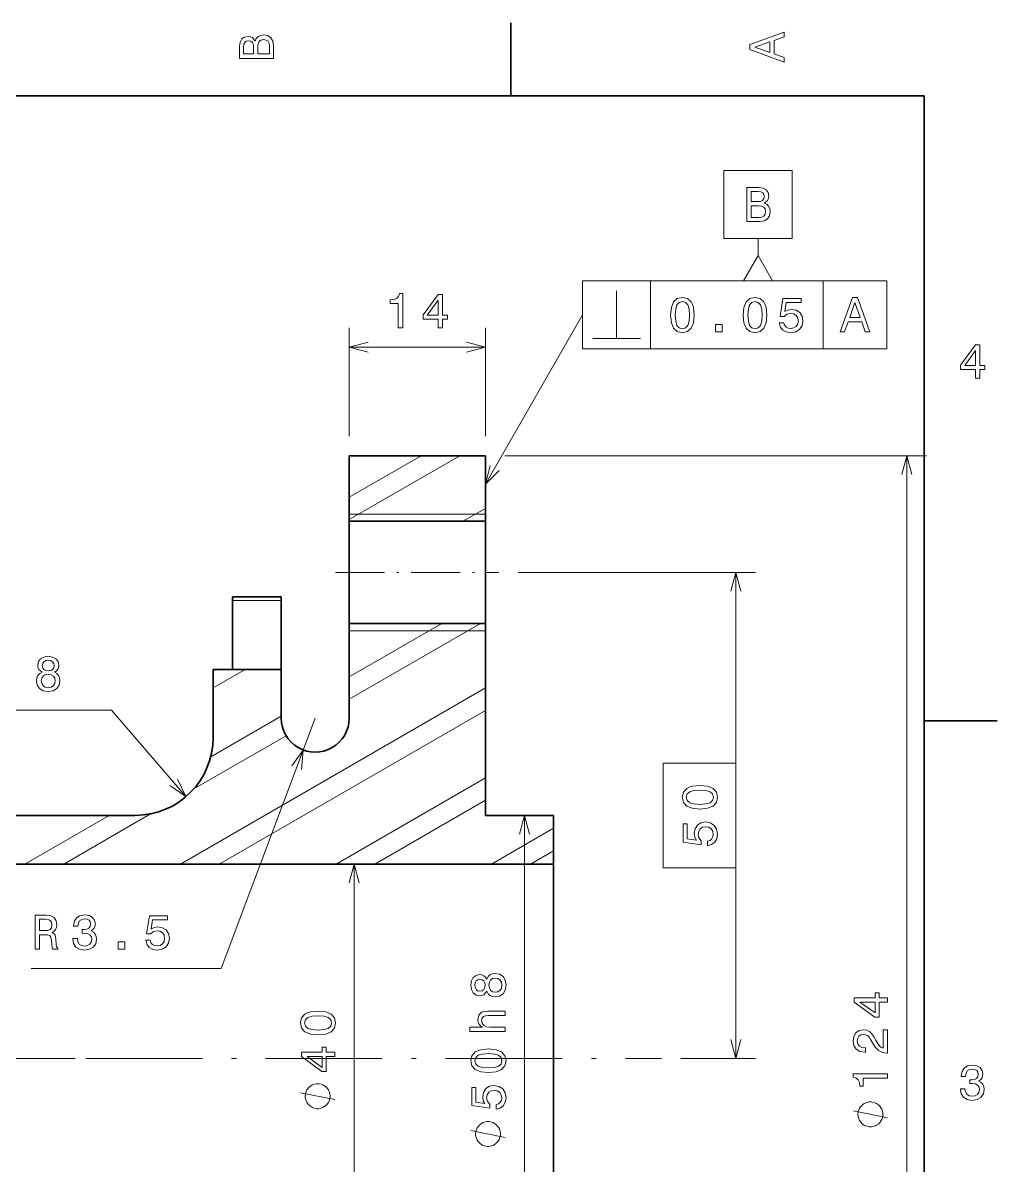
# Model space of a CAD drawing. Extents: x 0 to 420, y 0 to 297.
# Drawn here: x 317.3 to 417.5, y 177 to 294.5 of the extents above; entities that cross this region are included whole.
import ezdxf

# ---------------------------------------------------------------- set-up
doc = ezdxf.new("R2010")
doc.units = 0
doc.linetypes.add('DASHDOT', pattern=[18.5, 12, -3, 0.5, -3])

msp = doc.modelspace()

# ---------------------------------------------------------------- linework, layer by layer
at = {"color": 7, "lineweight": 35, "ltscale": 0.1875}
for p, q in [((367.5, 287), (367.5, 294.5)), ((410, 222.699997), (417.5, 222.699997))]:
    msp.add_line(p, q, dxfattribs=at)
at = {"color": 7, "lineweight": 35}
for p, q in [((410, 287), (10, 287)), ((410, 10), (410, 287)), ((283.864014, 212.977036), (328.864014, 212.977036)), ((260.864014, 207.977036), (371.864014, 207.977036)), ((371.864014, 170.425385), (371.864014, 207.977036))]:
    msp.add_line(p, q, dxfattribs=at)
at = {"color": 7, "lineweight": 13, "ltscale": 0.043349}
msp.add_line((392.904755, 270.575104), (392.904755, 272.309082), dxfattribs=at)
at = {"color": 7, "lineweight": 13, "ltscale": 0.175}
for p, q in [((374.864014, 267.977051), (374.864014, 260.977051)), ((381.864014, 267.977051), (381.864014, 260.977051)), ((399.608093, 267.977051), (399.608093, 260.977051)), ((406.144135, 267.977051), (406.144135, 260.977051))]:
    msp.add_line(p, q, dxfattribs=at)
at = {"color": 7, "lineweight": 13}
for p, q in [((374.864014, 267.977051), (406.144135, 267.977051)), ((374.864014, 260.977051), (406.144135, 260.977051)), ((368.264008, 237.977036), (392.638428, 237.977036)), ((333.505035, 207.977036), (364.864014, 226.082153)), ((337.505035, 207.977036), (364.864014, 223.772751)), ((347.364014, 222.977036), (337.699341, 197.217697)), ((368.887634, 162.977036), (368.887634, 212.977036)), ((351.367981, 167.977036), (351.367981, 207.977036))]:
    msp.add_line(p, q, dxfattribs=at)
at = {"color": 7, "lineweight": 13, "ltscale": 0.279174}
for p, q in [((350.864014, 251.977036), (350.864014, 263.143982)), ((364.864014, 251.977036), (364.864014, 263.143982))]:
    msp.add_line(p, q, dxfattribs=at)
at = {"color": 7, "lineweight": 13, "ltscale": 0.35}
for p, q in [((350.864014, 261.143982), (364.864014, 261.143982)), ((350.864014, 243.977036), (364.864014, 243.977036)), ((350.864014, 231.977036), (364.864014, 231.977036))]:
    msp.add_line(p, q, dxfattribs=at)
at = {"color": 7, "lineweight": 35, "ltscale": 0.35}
for p, q in [((350.864014, 249.977036), (364.864014, 249.977036)), ((350.864014, 243.227036), (364.864014, 243.227036)), ((350.864014, 232.727036), (364.864014, 232.727036))]:
    msp.add_line(p, q, dxfattribs=at)
at = {"color": 7, "lineweight": 35, "ltscale": 0.16875}
for p, q in [((350.864014, 249.977036), (350.864014, 243.227036)), ((364.864014, 249.977036), (364.864014, 243.227036))]:
    msp.add_line(p, q, dxfattribs=at)
at = {"color": 7, "lineweight": 13, "ltscale": 0.328719}
msp.add_line((350.864014, 243.402664), (362.25116, 249.977036), dxfattribs=at)
at = {"color": 7, "lineweight": 13, "ltscale": 0.213249}
msp.add_line((350.864014, 245.712067), (358.25116, 249.977036), dxfattribs=at)
at = {"color": 8, "lineweight": 13}
for p, q in [((366.864014, 249.977036), (410.217041, 249.977036)), ((408.217041, 125.977036), (408.217041, 249.977036))]:
    msp.add_line(p, q, dxfattribs=at)
at = {"color": 7, "lineweight": 13, "ltscale": 0.066516}
msp.add_line((362.559814, 243.227036), (364.864014, 244.557358), dxfattribs=at)
at = {"color": 7, "lineweight": 35, "ltscale": 0.13125}
for p, q in [((350.864014, 237.977036), (350.864014, 243.227036)), ((364.864014, 237.977036), (364.864014, 243.227036)), ((350.864014, 232.727036), (350.864014, 237.977036)), ((364.864014, 232.727036), (364.864014, 237.977036))]:
    msp.add_line(p, q, dxfattribs=at)
at = {"color": 7, "linetype": 'DASHDOT', "lineweight": 13, "ltscale": 0.42}
msp.add_line((349.46402, 237.977036), (366.264008, 237.977036), dxfattribs=at)
at = {"color": 7, "lineweight": 13, "ltscale": 0.49035}
for p, q in [((390.638428, 218.363052), (390.638428, 237.977036)), ((390.638428, 187.977036), (390.638428, 207.591019))]:
    msp.add_line(p, q, dxfattribs=at)
at = {"color": 7, "lineweight": 35, "ltscale": 0.009124}
for p, q in [((338.864014, 235.088211), (338.864014, 235.453186)), ((343.864014, 235.088211), (343.864014, 235.453186))]:
    msp.add_line(p, q, dxfattribs=at)
at = {"color": 7, "lineweight": 35, "ltscale": 0.125}
for p, q in [((338.864014, 235.453186), (343.864014, 235.453186)), ((343.864014, 227.977036), (343.864014, 222.977036)), ((371.864014, 212.977036), (371.864014, 207.977036))]:
    msp.add_line(p, q, dxfattribs=at)
at = {"color": 7, "lineweight": 13, "ltscale": 0.125}
msp.add_line((338.864014, 235.088211), (343.864014, 235.088211), dxfattribs=at)
at = {"color": 7, "lineweight": 35, "ltscale": 0.177779}
for p, q in [((338.864014, 235.088211), (338.864014, 227.977051)), ((343.864014, 235.088211), (343.864014, 227.977051))]:
    msp.add_line(p, q, dxfattribs=at)
at = {"color": 7, "lineweight": 35, "ltscale": 0.24375}
msp.add_line((350.864014, 232.727036), (350.864014, 222.977036), dxfattribs=at)
at = {"color": 7, "lineweight": 13, "ltscale": 0.389979}
msp.add_line((350.864014, 224.92746), (364.373291, 232.727036), dxfattribs=at)
at = {"color": 7, "lineweight": 13, "ltscale": 0.274509}
msp.add_line((350.864014, 227.236847), (360.373291, 232.727036), dxfattribs=at)
at = {"color": 7, "lineweight": 35, "ltscale": 0.49375}
msp.add_line((364.864014, 232.727036), (364.864014, 212.977036), dxfattribs=at)
at = {"color": 7, "lineweight": 35, "ltscale": 0.175}
for p, q in [((336.864014, 227.977036), (343.864014, 227.977036)), ((336.864014, 227.977036), (336.864014, 220.977036)), ((364.864014, 212.977036), (371.864014, 212.977036))]:
    msp.add_line(p, q, dxfattribs=at)
at = {"color": 7, "lineweight": 13, "ltscale": 0.094744}
msp.add_line((336.864014, 226.082153), (340.146057, 227.977036), dxfattribs=at)
at = {"color": 7, "lineweight": 13, "ltscale": 0.301801}
msp.add_line((326.428894, 223.81366), (314.356842, 223.81366), dxfattribs=at)
at = {"color": 7, "lineweight": 13, "ltscale": 0.293462}
msp.add_line((334.074951, 214.906937), (326.428894, 223.81366), dxfattribs=at)
at = {"color": 7, "lineweight": 13, "ltscale": 0.209214}
msp.add_line((336.616638, 219.011124), (343.864014, 223.195404), dxfattribs=at)
at = {"color": 7, "lineweight": 13, "ltscale": 0.274081}
msp.add_line((334.870209, 215.69342), (344.364655, 221.175049), dxfattribs=at)
at = {"color": 7, "lineweight": 13, "ltscale": 0.443375}
msp.add_line((349.505035, 207.977036), (364.864014, 216.844543), dxfattribs=at)
at = {"color": 7, "lineweight": 13, "ltscale": 0.327906}
msp.add_line((353.505035, 207.977036), (364.864014, 214.535156), dxfattribs=at)
at = {"color": 7, "lineweight": 13, "ltscale": 0.25}
msp.add_line((317.505035, 207.977036), (326.165283, 212.977036), dxfattribs=at)
at = {"color": 7, "lineweight": 13, "ltscale": 0.257943}
msp.add_line((321.505035, 207.977036), (330.44043, 213.135895), dxfattribs=at)
at = {"color": 7, "lineweight": 13, "ltscale": 0.183568}
msp.add_line((365.505035, 207.977036), (371.864014, 211.648392), dxfattribs=at)
at = {"color": 7, "lineweight": 13, "ltscale": 0.068098}
msp.add_line((369.505035, 207.977036), (371.864014, 209.338989), dxfattribs=at)
at = {"color": 7, "lineweight": 13, "ltscale": 0.488602}
msp.add_line((337.699341, 197.217697), (318.155243, 197.217697), dxfattribs=at)
at = {"color": 7, "linetype": 'DASHDOT', "lineweight": 13}
for p, q in [((249.764008, 187.977036), (382.96402, 187.977036)), ((255.164017, 187.977036), (335.564026, 187.977036))]:
    msp.add_line(p, q, dxfattribs=at)
at = {"color": 7, "lineweight": 13, "ltscale": 0.19186}
msp.add_line((384.96402, 187.977036), (392.638428, 187.977036), dxfattribs=at)
at = {"color": 7, "lineweight": 13}
for points in [[(341.192017, 292.630402), (340.899506, 292.983429), (340.70282, 293.074219), (340.460754, 293.104462), (340.082489, 293.03891), (339.810181, 292.842224), (339.643738, 292.524506), (339.583221, 292.080688), (339.583221, 290.835022), (343.083221, 290.835022), (343.083221, 292.151306), (343.012604, 292.620331), (342.805847, 292.968292), (342.478027, 293.18515), (342.034241, 293.260803), (341.736694, 293.215424), (341.489563, 293.094391), (341.308014, 292.897705)], [(341.035675, 291.984863), (341.035675, 291.299011), (340.001801, 291.299011), (340.001801, 292.025208), (340.032074, 292.297546), (340.122833, 292.489197), (340.279175, 292.605194), (340.511169, 292.645538), (340.743164, 292.600159), (340.904541, 292.479126), (341.005402, 292.272339)], [(342.664642, 292.095825), (342.664642, 291.299011), (341.45929, 291.299011), (341.45929, 292.050446), (341.494598, 292.368164), (341.600525, 292.595093), (341.782074, 292.731262), (342.044312, 292.776672), (342.321686, 292.731262), (342.513336, 292.605194), (342.629333, 292.393372)], [(395.583221, 290.466858), (395.583221, 290.930847), (394.554413, 291.299011), (394.554413, 292.695984), (395.583221, 293.064117), (395.583221, 293.538177), (392.078186, 292.257202), (392.078186, 291.742798)], [(394.125732, 291.460388), (392.582489, 292), (394.125732, 292.539642)], [(389.404755, 279.309082), (389.404755, 272.309082), (396.404755, 272.309082), (396.404755, 279.309082)], [(393.535156, 275.950317), (393.888184, 276.242798), (393.978973, 276.439514), (394.009216, 276.68158), (393.943665, 277.059814), (393.746979, 277.332153), (393.42926, 277.498596), (392.985443, 277.559082), (391.739777, 277.559082), (391.739777, 274.059082), (393.056061, 274.059082), (393.525085, 274.1297), (393.873047, 274.336487), (394.089905, 274.664276), (394.165558, 275.108093), (394.120178, 275.40564), (393.999146, 275.652771), (393.80246, 275.83432)], [(392.889618, 276.106659), (392.203735, 276.106659), (392.203735, 277.140503), (392.929962, 277.140503), (393.202301, 277.11026), (393.393951, 277.01947), (393.509949, 276.863129), (393.550293, 276.631134), (393.504883, 276.39917), (393.38385, 276.237762), (393.177094, 276.136902)], [(393.00058, 274.477692), (392.203735, 274.477692), (392.203735, 275.683014), (392.9552, 275.683014), (393.272919, 275.647705), (393.499847, 275.541809), (393.636017, 275.36026), (393.681396, 275.097992), (393.636017, 274.820618), (393.509949, 274.628967), (393.298126, 274.513)], [(394.404755, 267.977051), (392.904755, 270.575104), (391.404755, 267.977051)], [(355.905212, 263.143982), (356.364166, 263.143982), (356.364166, 266.669189), (356.02121, 266.669189), (355.93045, 266.361572), (355.748871, 266.154785), (355.471497, 266.033752), (355.088226, 265.993408), (355.088226, 265.635345), (355.905212, 265.635345)], [(360.009399, 263.143982), (360.463287, 263.143982), (360.463287, 264.011414), (360.962585, 264.011414), (360.962585, 264.414886), (360.463287, 264.414886), (360.463287, 266.568359), (360.004364, 266.568359), (358.471222, 264.455231), (358.471222, 264.011414), (360.009399, 264.011414)], [(358.894836, 264.414886), (360.009399, 265.983337), (360.009399, 264.414886)], [(415.277374, 257.966766), (415.731262, 257.966766), (415.731262, 258.834198), (416.23056, 258.834198), (416.23056, 259.237671), (415.731262, 259.237671), (415.731262, 261.391113), (415.272339, 261.391113), (413.739197, 259.278015), (413.739197, 258.834198), (415.277374, 258.834198)], [(414.162842, 259.237671), (415.277374, 260.806091), (415.277374, 259.237671)], [(319.285522, 227.699829), (319.02829, 227.558624), (318.851776, 227.361938), (318.740845, 227.114807), (318.705536, 226.817261), (318.786224, 226.368408), (319.018219, 226.020432), (319.396454, 225.798523), (319.910858, 225.712799), (320.420227, 225.798523), (320.798462, 226.020432), (321.030457, 226.368408), (321.116211, 226.817261), (321.075867, 227.114807), (320.96994, 227.361938), (320.788391, 227.558624), (320.536224, 227.699829), (320.737946, 227.820862), (320.879181, 227.987289), (320.964905, 228.189026), (320.995148, 228.436142), (320.914459, 228.794205), (320.702667, 229.081665), (320.359711, 229.26828), (319.910858, 229.338867), (319.45697, 229.26828), (319.114044, 229.081665), (318.897186, 228.794205), (318.821533, 228.436142), (318.846741, 228.189026), (318.932495, 227.987289)], [(319.300629, 228.395798), (319.340973, 228.617691), (319.462036, 228.789169), (319.653656, 228.895081), (319.910858, 228.935425), (320.163025, 228.895081), (320.354675, 228.789169), (320.475708, 228.617691), (320.521088, 228.395798), (320.475708, 228.168854), (320.354675, 227.99234), (320.163025, 227.876343), (319.910858, 227.841034), (319.653656, 227.881378), (319.462036, 227.99234), (319.340973, 228.168854)], [(319.189697, 226.827347), (319.235077, 227.094635), (319.381317, 227.296371), (319.608276, 227.42749), (319.910858, 227.472885), (320.208405, 227.42749), (320.435364, 227.296371), (320.581604, 227.094635), (320.63205, 226.827347), (320.581604, 226.539886), (320.435364, 226.323029), (320.208405, 226.181824), (319.910858, 226.136429), (319.608276, 226.181824), (319.381317, 226.323029), (319.235077, 226.539886)], [(383.138428, 207.591019), (390.638428, 207.591019), (390.638428, 218.363052), (383.138428, 218.363052)], [(386.928772, 213.629623), (387.720551, 213.705276), (388.2854, 213.942307), (388.628326, 214.320557), (388.739288, 214.845047), (388.628326, 215.364502), (388.2854, 215.742737), (387.720551, 215.974731), (386.928772, 216.05542), (386.142029, 215.974731), (385.829346, 215.878906), (385.572144, 215.742737), (385.229187, 215.364502), (385.11319, 214.845047), (385.229187, 214.320557), (385.577179, 213.942307), (386.142029, 213.705276)], [(386.928772, 214.113785), (386.318542, 214.154129), (385.879761, 214.280212), (385.622559, 214.507156), (385.531799, 214.845047), (385.622559, 215.177902), (385.879761, 215.404846), (386.318542, 215.53093), (386.928772, 215.571274), (387.544037, 215.53093), (387.982788, 215.404846), (388.23999, 215.177902), (388.325745, 214.845047), (388.23999, 214.507156), (387.982788, 214.280212), (387.544037, 214.154129)], [(387.725586, 209.858307), (388.13913, 209.969254), (388.461914, 210.21637), (388.663635, 210.579483), (388.739288, 211.043457), (388.648499, 211.552826), (388.401367, 211.951248), (388.007996, 212.2034), (387.503693, 212.299225), (387.034668, 212.213486), (386.666504, 211.97142), (386.429474, 211.59317), (386.34375, 211.103973), (386.404266, 210.725739), (386.570679, 210.433228), (385.627594, 210.574448), (385.627594, 212.10759), (385.21405, 212.10759), (385.21405, 210.236542), (387.069977, 209.959167), (387.069977, 210.362625), (386.832947, 210.655136), (386.747192, 211.028336), (386.802673, 211.351105), (386.96405, 211.598221), (387.211182, 211.754562), (387.5289, 211.810028), (387.846619, 211.754562), (388.09375, 211.59317), (388.250092, 211.346054), (388.305573, 211.028336), (388.270264, 210.761047), (388.154266, 210.554276), (387.972717, 210.402969), (387.725586, 210.327332)], [(318.548615, 199.217697), (319.017639, 199.217697), (319.017639, 200.695358), (319.496765, 200.695358), (319.849792, 200.680237), (320.071686, 200.609619), (320.192719, 200.443192), (320.243164, 200.145645), (320.268372, 199.691757), (320.298615, 199.394211), (320.359131, 199.217697), (320.888672, 199.217697), (320.888672, 199.313522), (320.772705, 199.454727), (320.73233, 199.71698), (320.697052, 200.281815), (320.611298, 200.700409), (320.4953, 200.831528), (320.313751, 200.927353), (320.515472, 201.053436), (320.656708, 201.22995), (320.747467, 201.451843), (320.77774, 201.719131), (320.707123, 202.142761), (320.505402, 202.460495), (320.172546, 202.65213), (319.718658, 202.717697), (318.548615, 202.717697)], [(319.587524, 202.289017), (319.895172, 202.258759), (320.11203, 202.162933), (320.248199, 201.98642), (320.293579, 201.709045), (320.243164, 201.416534), (320.106995, 201.240021), (319.875, 201.149246), (319.557281, 201.124039), (319.017639, 201.124039), (319.017639, 202.289017)], [(322.438385, 200.317123), (322.438385, 200.281815), (322.519073, 199.797668), (322.756104, 199.434555), (323.129333, 199.20256), (323.623566, 199.116837), (324.148041, 199.20256), (324.541412, 199.424469), (324.793579, 199.777496), (324.884369, 200.231384), (324.844025, 200.528931), (324.733063, 200.771011), (324.551514, 200.957611), (324.309448, 201.093781), (324.637238, 201.366104), (324.753235, 201.79982), (324.677582, 202.193192), (324.460724, 202.490753), (324.107697, 202.677353), (323.623566, 202.742905), (323.169678, 202.662216), (322.821686, 202.440323), (322.594727, 202.087296), (322.519073, 201.618271), (322.519073, 201.582962), (322.967926, 201.582962), (323.00827, 201.905731), (323.139404, 202.137726), (323.351227, 202.278931), (323.648773, 202.329361), (323.911011, 202.289017), (324.102661, 202.183105), (324.218658, 202.011642), (324.264038, 201.779648), (324.218658, 201.532532), (324.097626, 201.366104), (323.885803, 201.265244), (323.598328, 201.234985), (323.401642, 201.240021), (323.401642, 200.841614), (323.648773, 200.8517), (323.966492, 200.806305), (324.203522, 200.685272), (324.344727, 200.488586), (324.395172, 200.231384), (324.339691, 199.938873), (324.193451, 199.722015), (323.961456, 199.585846), (323.653809, 199.540466), (323.33609, 199.590897), (323.104095, 199.742188), (322.957855, 199.984268), (322.902374, 200.317123)], [(329.930603, 200.130524), (330.041565, 199.71698), (330.288696, 199.394211), (330.651794, 199.192474), (331.115784, 199.116837), (331.625153, 199.207611), (332.02356, 199.454727), (332.275726, 199.848099), (332.371552, 200.352417), (332.285797, 200.821442), (332.043732, 201.18959), (331.665497, 201.426636), (331.1763, 201.51236), (330.798035, 201.451843), (330.505554, 201.285416), (330.646759, 202.2285), (332.179901, 202.2285), (332.179901, 202.642044), (330.308868, 202.642044), (330.031494, 200.786133), (330.434937, 200.786133), (330.727448, 201.023163), (331.100647, 201.108902), (331.423401, 201.053436), (331.670532, 200.892044), (331.826874, 200.644928), (331.882355, 200.327209), (331.826874, 200.009476), (331.665497, 199.76236), (331.418365, 199.606018), (331.100647, 199.550552), (330.833344, 199.585846), (330.626587, 199.701843), (330.475281, 199.883392), (330.399628, 200.130524)], [(327.097321, 199.217697), (327.793304, 199.217697), (327.793304, 199.969131), (327.097321, 199.969131)], [(365.001495, 194.889038), (365.1427, 194.631836), (365.339386, 194.455322), (365.586487, 194.344376), (365.884033, 194.309067), (366.332886, 194.389771), (366.680878, 194.62175), (366.902771, 195), (366.988525, 195.514404), (366.902771, 196.023773), (366.680878, 196.402008), (366.332886, 196.634003), (365.884033, 196.719742), (365.586487, 196.679382), (365.339386, 196.573486), (365.1427, 196.391922), (365.001495, 196.139771), (364.880432, 196.341492), (364.71402, 196.482697), (364.512299, 196.568436), (364.265167, 196.598694), (363.907104, 196.518005), (363.619629, 196.306183), (363.433044, 195.963257), (363.362427, 195.514404), (363.433044, 195.060516), (363.619629, 194.717575), (363.907104, 194.500717), (364.265167, 194.425064), (364.512299, 194.450287), (364.71402, 194.536011)], [(365.873962, 194.793228), (365.606659, 194.838608), (365.404938, 194.984863), (365.273804, 195.211807), (365.228424, 195.514404), (365.273804, 195.811951), (365.404938, 196.038895), (365.606659, 196.18515), (365.873962, 196.23558), (366.161438, 196.18515), (366.378296, 196.038895), (366.519501, 195.811951), (366.56488, 195.514404), (366.519501, 195.211807), (366.378296, 194.984863), (366.161438, 194.838608)], [(364.305511, 194.904175), (364.083618, 194.944519), (363.91214, 195.065552), (363.806244, 195.257202), (363.7659, 195.514404), (363.806244, 195.766571), (363.91214, 195.958206), (364.083618, 196.079239), (364.305511, 196.124634), (364.532471, 196.079239), (364.708984, 195.958206), (364.824982, 195.766571), (364.86026, 195.514404), (364.819916, 195.257202), (364.708984, 195.065552), (364.532471, 194.944519)], [(347.658325, 190.412964), (348.450104, 190.488617), (349.014954, 190.725647), (349.35791, 191.103882), (349.468842, 191.628387), (349.35791, 192.147827), (349.014954, 192.526077), (348.450104, 192.758057), (347.658325, 192.83876), (346.871582, 192.758057), (346.558899, 192.662247), (346.301697, 192.526077), (345.958771, 192.147827), (345.842773, 191.628387), (345.958771, 191.103882), (346.306732, 190.725647), (346.871582, 190.488617)], [(366.887634, 190.734436), (366.887634, 191.178238), (365.324249, 191.178238), (364.966187, 191.223633), (364.703918, 191.369873), (364.542542, 191.596817), (364.482025, 191.899414), (364.532471, 192.141495), (364.66864, 192.292786), (364.895569, 192.368439), (365.198181, 192.393661), (366.887634, 192.393661), (366.887634, 192.837463), (365.107391, 192.837463), (364.749329, 192.817291), (364.451782, 192.726501), (364.179443, 192.428955), (364.083618, 191.964981), (364.118927, 191.712814), (364.214752, 191.495956), (364.366028, 191.314407), (364.572815, 191.178238), (363.266602, 191.178238), (363.266602, 190.734436)], [(347.658325, 190.89711), (347.048096, 190.937454), (346.609344, 191.063538), (346.352142, 191.290482), (346.261353, 191.628387), (346.352142, 191.961227), (346.609344, 192.188171), (347.048096, 192.314255), (347.658325, 192.354599), (348.27359, 192.314255), (348.712372, 192.188171), (348.969574, 191.961227), (349.055298, 191.628387), (348.969574, 191.290482), (348.712372, 191.063538), (348.27359, 190.937454)], [(349.367981, 188.169739), (349.367981, 188.623627), (348.500549, 188.623627), (348.500549, 189.12291), (348.097076, 189.12291), (348.097076, 188.623627), (345.943634, 188.623627), (345.943634, 188.164688), (348.056732, 186.631546), (348.500549, 186.631546), (348.500549, 188.169739)], [(348.097076, 187.055176), (346.528656, 188.169739), (348.097076, 188.169739)], [(365.178009, 186.526947), (365.969788, 186.602585), (366.534637, 186.839615), (366.877563, 187.217865), (366.988525, 187.742355), (366.877563, 188.26181), (366.534637, 188.640045), (365.969788, 188.87204), (365.178009, 188.952728), (364.391266, 188.87204), (364.078583, 188.776215), (363.821381, 188.640045), (363.478424, 188.26181), (363.362427, 187.742355), (363.478424, 187.217865), (363.826416, 186.839615), (364.391266, 186.602585)], [(365.178009, 187.011093), (364.567749, 187.051437), (364.128998, 187.177521), (363.871796, 187.404465), (363.781006, 187.742355), (363.871796, 188.075211), (364.128998, 188.302155), (364.567749, 188.428238), (365.178009, 188.468582), (365.793274, 188.428238), (366.232025, 188.302155), (366.489227, 188.075211), (366.574982, 187.742355), (366.489227, 187.404465), (366.232025, 187.177521), (365.793274, 187.051437)], [(413.729126, 184.866226), (413.729126, 184.830917), (413.809814, 184.346771), (414.046844, 183.983658), (414.420044, 183.751663), (414.914276, 183.665939), (415.438782, 183.751663), (415.832153, 183.973572), (416.08429, 184.326599), (416.175079, 184.780487), (416.134735, 185.078033), (416.023773, 185.320114), (415.842224, 185.506714), (415.600159, 185.642883), (415.927948, 185.915222), (416.043945, 186.348938), (415.968292, 186.74231), (415.751434, 187.039856), (415.398407, 187.226456), (414.914276, 187.292023), (414.460388, 187.211319), (414.112396, 186.989426), (413.885468, 186.636398), (413.809814, 186.167374), (413.809814, 186.13208), (414.258636, 186.13208), (414.299011, 186.454834), (414.430115, 186.686829), (414.641937, 186.828033), (414.939484, 186.878479), (415.201721, 186.83812), (415.393372, 186.732224), (415.509369, 186.560745), (415.554749, 186.328766), (415.509369, 186.081635), (415.388336, 185.915222), (415.176514, 185.814346), (414.889069, 185.784088), (414.692383, 185.789139), (414.692383, 185.390717), (414.939484, 185.400803), (415.257202, 185.355423), (415.494232, 185.234375), (415.635468, 185.037689), (415.685883, 184.780487), (415.630402, 184.487976), (415.484161, 184.271118), (415.252167, 184.134949), (414.944519, 184.089569), (414.626801, 184.139999), (414.394806, 184.29129), (414.248566, 184.533371), (414.193085, 184.866226)], [(347.617981, 185.374344), (347.501312, 185.374344), (347.267975, 185.31601), (347.092987, 185.257675), (346.976318, 185.199341), (346.8013, 185.082672), (346.626312, 184.907684), (346.509644, 184.732681), (346.451324, 184.616013), (346.392975, 184.44101), (346.334656, 184.207672), (346.334656, 184.091019), (346.334656, 183.97435), (346.392975, 183.741013), (346.451324, 183.56601), (346.509644, 183.449341), (346.626312, 183.274353), (346.8013, 183.09935), (346.976318, 182.982681), (347.092987, 182.924347), (347.267975, 182.866013), (347.501312, 182.807678), (347.617981, 182.807678), (347.73465, 182.807678), (347.967987, 182.866013), (348.142975, 182.924347), (348.259644, 182.982681), (348.434662, 183.09935), (348.60965, 183.274353), (348.726318, 183.449341), (348.784637, 183.56601), (348.842987, 183.741013), (348.901306, 183.97435), (348.901306, 184.091019), (348.901306, 184.207672), (348.842987, 184.44101), (348.784637, 184.616013), (348.726318, 184.732681), (348.60965, 184.907684), (348.434662, 185.082672), (348.259644, 185.199341), (348.142975, 185.257675), (347.967987, 185.31601), (347.73465, 185.374344)], [(365.974823, 182.755615), (366.388367, 182.866562), (366.711121, 183.113678), (366.912872, 183.476791), (366.988525, 183.940765), (366.897736, 184.450134), (366.650604, 184.848557), (366.257233, 185.100708), (365.75293, 185.196533), (365.283905, 185.110794), (364.915741, 184.868729), (364.678711, 184.490479), (364.592987, 184.001297), (364.653503, 183.623047), (364.819916, 183.330536), (363.876831, 183.471756), (363.876831, 185.004898), (363.463287, 185.004898), (363.463287, 183.13385), (365.319214, 182.856476), (365.319214, 183.259933), (365.082184, 183.552444), (364.996429, 183.925644), (365.05191, 184.248413), (365.213287, 184.495529), (365.460419, 184.651871), (365.778137, 184.707336), (366.095856, 184.651871), (366.342987, 184.490479), (366.499329, 184.243362), (366.55481, 183.925644), (366.519501, 183.658356), (366.403503, 183.451584), (366.221954, 183.300278), (365.974823, 183.22464)], [(365.137634, 181.488327), (365.020996, 181.488327), (364.787659, 181.429993), (364.61264, 181.371658), (364.495972, 181.313324), (364.320984, 181.196655), (364.145996, 181.021652), (364.029327, 180.846649), (363.970978, 180.729996), (363.912659, 180.554993), (363.854309, 180.321655), (363.854309, 180.204987), (363.854309, 180.088318), (363.912659, 179.854996), (363.970978, 179.679993), (364.029327, 179.563324), (364.145996, 179.388321), (364.320984, 179.213318), (364.495972, 179.096649), (364.61264, 179.03833), (364.787659, 178.979996), (365.020996, 178.921661), (365.137634, 178.921661), (365.254303, 178.921661), (365.48764, 178.979996), (365.662659, 179.03833), (365.779327, 179.096649), (365.954315, 179.213318), (366.129303, 179.388321), (366.245972, 179.563324), (366.304321, 179.679993), (366.36264, 179.854996), (366.42099, 180.088318), (366.42099, 180.204987), (366.42099, 180.321655), (366.36264, 180.554993), (366.304321, 180.729996), (366.245972, 180.846649), (366.129303, 181.021652), (365.954315, 181.196655), (365.779327, 181.313324), (365.662659, 181.371658), (365.48764, 181.429993), (365.254303, 181.488327)]]:
    msp.add_lwpolyline(points, close=True, dxfattribs=at)
for points in [[(378.364014, 262.027039), (378.364014, 264.477051), (378.364014, 266.927063)], [(364.864014, 247.03508), (374.864014, 264.477051)], [(375.914001, 262.027039), (378.364014, 262.027039), (380.814026, 262.027039)], [(352.795868, 261.661621), (350.864014, 261.143982), (352.795868, 260.626343)], [(362.932159, 260.626343), (364.864014, 261.143982), (362.932159, 261.661621)], [(365.375824, 248.968491), (364.864014, 247.03508), (366.273956, 248.453552)], [(391.156067, 236.045181), (390.638428, 237.977036), (390.120789, 236.045181)], [(345.940552, 217.709518), (346.134521, 219.700089), (344.971252, 218.073181)], [(332.423859, 216.035583), (334.074951, 214.906937), (333.209381, 216.70993)], [(369.405273, 211.045181), (368.887634, 212.977036), (368.369995, 211.045181)], [(351.88562, 206.045181), (351.367981, 207.977036), (350.850342, 206.045181)], [(390.120789, 189.90889), (390.638428, 187.977036), (391.156067, 189.90889)], [(349.367981, 183.741013), (345.867981, 184.44101)], [(366.887634, 179.854996), (363.387634, 180.554993)]]:
    msp.add_lwpolyline(points, dxfattribs=at)
at = {"color": 7, "lineweight": 5}
for points in [[(383.916595, 264.436707), (383.992249, 263.644928), (384.229279, 263.080078), (384.607544, 262.737152), (385.132019, 262.62619), (385.651489, 262.737152), (386.029724, 263.080078), (386.261719, 263.644928), (386.342407, 264.436707), (386.261719, 265.22345), (386.165894, 265.536133), (386.029724, 265.793335), (385.651489, 266.136261), (385.132019, 266.252258), (384.607544, 266.136261), (384.229279, 265.7883), (383.992249, 265.22345)], [(384.400757, 264.436707), (384.441101, 265.046936), (384.567169, 265.485687), (384.794128, 265.742889), (385.132019, 265.833679), (385.464874, 265.742889), (385.691833, 265.485687), (385.817902, 265.046936), (385.858246, 264.436707), (385.817902, 263.821442), (385.691833, 263.38266), (385.464874, 263.125458), (385.132019, 263.039734), (384.794128, 263.125458), (384.567169, 263.38266), (384.441101, 263.821442)], [(391.388641, 264.436707), (391.464294, 263.644928), (391.701324, 263.080078), (392.07959, 262.737152), (392.604065, 262.62619), (393.123535, 262.737152), (393.50177, 263.080078), (393.733765, 263.644928), (393.814453, 264.436707), (393.733765, 265.22345), (393.637939, 265.536133), (393.50177, 265.793335), (393.123535, 266.136261), (392.604065, 266.252258), (392.07959, 266.136261), (391.701324, 265.7883), (391.464294, 265.22345)], [(391.872803, 264.436707), (391.913147, 265.046936), (392.039246, 265.485687), (392.266174, 265.742889), (392.604065, 265.833679), (392.93692, 265.742889), (393.163879, 265.485687), (393.289948, 265.046936), (393.330292, 264.436707), (393.289948, 263.821442), (393.163879, 263.38266), (392.93692, 263.125458), (392.604065, 263.039734), (392.266174, 263.125458), (392.039246, 263.38266), (391.913147, 263.821442)], [(395.089386, 263.639862), (395.200317, 263.226318), (395.447449, 262.903564), (395.810547, 262.701843), (396.274536, 262.62619), (396.783905, 262.716949), (397.182312, 262.964081), (397.434479, 263.357452), (397.530304, 263.861786), (397.44455, 264.330811), (397.202484, 264.698944), (396.824249, 264.935974), (396.335052, 265.021729), (395.956818, 264.961212), (395.664307, 264.794769), (395.805511, 265.737854), (397.338654, 265.737854), (397.338654, 266.151398), (395.467621, 266.151398), (395.190247, 264.295502), (395.593689, 264.295502), (395.8862, 264.532532), (396.259399, 264.618256), (396.582184, 264.562775), (396.829285, 264.401398), (396.985626, 264.154297), (397.041107, 263.836548), (396.985626, 263.518829), (396.824249, 263.271729), (396.577118, 263.115387), (396.259399, 263.059906), (395.992126, 263.095215), (395.785339, 263.211212), (395.634033, 263.392761), (395.55838, 263.639862)], [(401.342957, 262.727051), (401.806946, 262.727051), (402.17511, 263.755859), (403.572083, 263.755859), (403.940216, 262.727051), (404.414276, 262.727051), (403.133301, 266.232086), (402.618896, 266.232086)], [(402.336487, 264.18454), (402.876099, 265.727783), (403.415741, 264.18454)], [(388.520081, 262.727051), (389.216034, 262.727051), (389.216034, 263.478485), (388.520081, 263.478485)]]:
    msp.add_lwpolyline(points, close=True, dxfattribs=at)
at = {"color": 8, "lineweight": 13}
for points in [[(408.73468, 248.045181), (408.217041, 249.977036), (407.699402, 248.045181)], [(406.217041, 181.873001), (402.717041, 182.572998)]]:
    msp.add_lwpolyline(points, dxfattribs=at)
for points in [[(406.217041, 193.773773), (406.217041, 194.227661), (405.349609, 194.227661), (405.349609, 194.726944), (404.946136, 194.726944), (404.946136, 194.227661), (402.792664, 194.227661), (402.792664, 193.768723), (404.905792, 192.23558), (405.349609, 192.23558), (405.349609, 193.773773)], [(404.946136, 192.65921), (403.377686, 193.773773), (404.946136, 193.773773)], [(406.217041, 188.529816), (406.217041, 190.93544), (405.783325, 190.93544), (405.783325, 189.034149), (405.546265, 189.140045), (405.349609, 189.321609), (404.991516, 189.881409), (404.84021, 190.178955), (404.623352, 190.51181), (404.371216, 190.74884), (404.073669, 190.88501), (403.735748, 190.93544), (403.312134, 190.849701), (402.979279, 190.612671), (402.767456, 190.249557), (402.691803, 189.780548), (402.777527, 189.296387), (403.014587, 188.928238), (403.392822, 188.691208), (403.89209, 188.610519), (403.962708, 188.610519), (403.962708, 189.069443), (403.922363, 189.069443), (403.579407, 189.114838), (403.327271, 189.251007), (403.165863, 189.467865), (403.110413, 189.755325), (403.160828, 190.047836), (403.286926, 190.264694), (403.483582, 190.405899), (403.730713, 190.456329), (403.962708, 190.421036), (404.159393, 190.325211), (404.330872, 190.163834), (404.482147, 189.941925), (404.643555, 189.644379), (404.956238, 189.150131), (405.289063, 188.802155), (405.692535, 188.595383), (406.201904, 188.529816)], [(406.217041, 185.933563), (406.217041, 186.392502), (402.691803, 186.392502), (402.691803, 186.049561), (402.999451, 185.958786), (403.206238, 185.777222), (403.327271, 185.499847), (403.367615, 185.116562), (403.725677, 185.116562), (403.725677, 185.933563)], [(404.467041, 183.506332), (404.350342, 183.506332), (404.117035, 183.447998), (403.942017, 183.389664), (403.825348, 183.331329), (403.65036, 183.214661), (403.475342, 183.039673), (403.358704, 182.86467), (403.300354, 182.748001), (403.242035, 182.572998), (403.183685, 182.339661), (403.183685, 182.223007), (403.183685, 182.106339), (403.242035, 181.873001), (403.300354, 181.697998), (403.358704, 181.581329), (403.475342, 181.406342), (403.65036, 181.231339), (403.825348, 181.11467), (403.942017, 181.056335), (404.117035, 180.998001), (404.350342, 180.939667), (404.467041, 180.939667), (404.583679, 180.939667), (404.817017, 180.998001), (404.992035, 181.056335), (405.108704, 181.11467), (405.283691, 181.231339), (405.458679, 181.406342), (405.575348, 181.581329), (405.633698, 181.697998), (405.692017, 181.873001), (405.750366, 182.106339), (405.750366, 182.223007), (405.750366, 182.339661), (405.692017, 182.572998), (405.633698, 182.748001), (405.575348, 182.86467), (405.458679, 183.039673), (405.283691, 183.214661), (405.108704, 183.331329), (404.992035, 183.389664), (404.817017, 183.447998), (404.583679, 183.506332)]]:
    msp.add_lwpolyline(points, close=True, dxfattribs=at)
at = {"color": 7, "lineweight": 35}
for centre, radius, start, end in [((347.364014, 222.977036), 3.499999, 180.000009, 0.000033), ((328.864014, 220.977036), 8.000002, 270.000025, 359.99998)]:
    msp.add_arc(centre, radius, start, end, dxfattribs=at)

doc.saveas('drawing.dxf')
